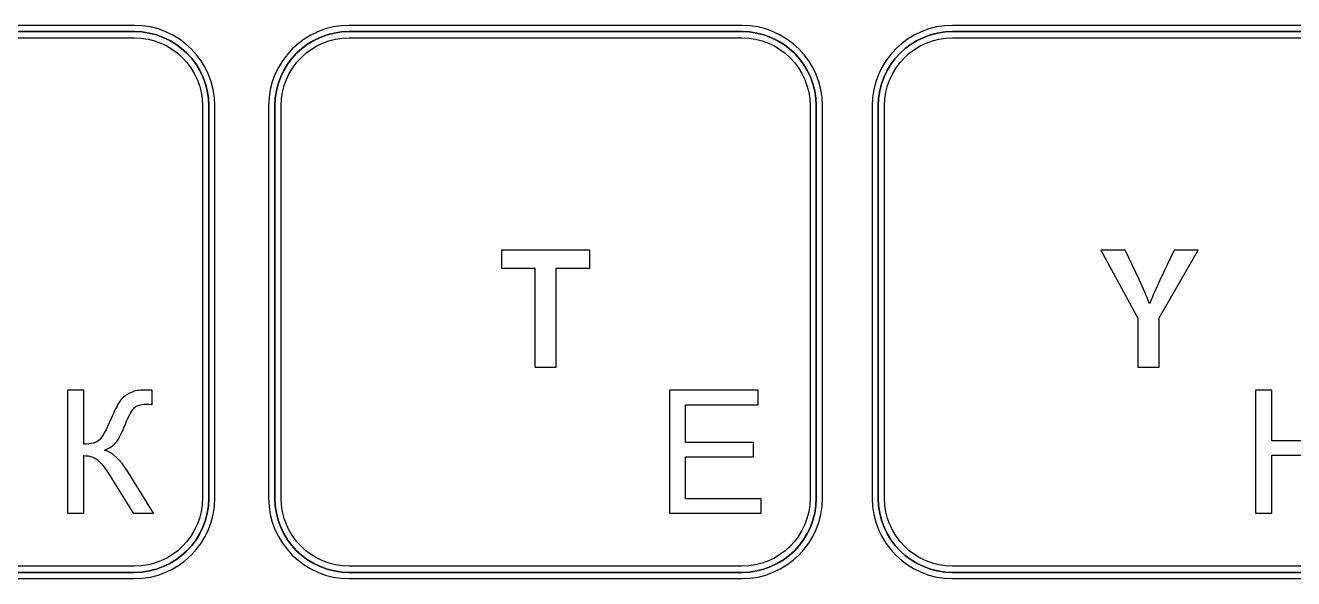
# Model space of a CAD drawing. Header units: millimetres. Extents: x -129 to 142, y -94 to 111.
# Drawn here: x -33.44 to 5.98, y 63.82 to 81.03 of the extents above; entities that cross this region are included whole.
import ezdxf

# ---------------------------------------------------------------- set-up
doc = ezdxf.new("R2010")
doc.units = ezdxf.units.MM
doc.header["$MEASUREMENT"] = 0
doc.layers.add('layer 1', color=7, linetype='Continuous')

msp = doc.modelspace()

# ---------------------------------------------------------------- linework, layer by layer
at = {"layer": 'layer 1', "color": 7, "lineweight": 25}
for points, knots in [([(-30.0498, 63.8179), (-30.0498, 63.8179), (-42.2514, 63.8179), (-42.2514, 63.8179), (-42.2514, 63.8179), (-43.6322, 63.8179), (-44.7553, 64.9412), (-44.7553, 66.3225), (-44.7553, 66.3225), (-44.7553, 66.3225), (-44.7553, 78.5238), (-44.7553, 78.5238), (-44.7553, 78.5238), (-44.7553, 79.9045), (-43.6322, 81.0279), (-42.2514, 81.0279), (-42.2514, 81.0279), (-42.2514, 81.0279), (-30.0498, 81.0279), (-30.0498, 81.0279), (-30.0498, 81.0279), (-28.6688, 81.0279), (-27.5457, 79.9045), (-27.5457, 78.5238), (-27.5457, 78.5238), (-27.5457, 78.5238), (-27.5457, 66.3225), (-27.5457, 66.3225), (-27.5457, 66.3225), (-27.5457, 64.9412), (-28.6688, 63.8179), (-30.0498, 63.8179)], [0, 0, 0, 0, 0.1111111, 0.1111111, 0.1111111, 0.1111111, 0.2222222, 0.2222222, 0.2222222, 0.2222222, 0.3333333, 0.3333333, 0.3333333, 0.3333333, 0.4444444, 0.4444444, 0.4444444, 0.4444444, 0.5555556, 0.5555556, 0.5555556, 0.5555556, 0.6666667, 0.6666667, 0.6666667, 0.6666667, 0.7777778, 0.7777778, 0.7777778, 0.7777778, 1, 1, 1, 1]), ([(-11.1701, 63.8179), (-11.1701, 63.8179), (-23.3715, 63.8179), (-23.3715, 63.8179), (-23.3715, 63.8179), (-24.7528, 63.8179), (-25.8756, 64.9412), (-25.8756, 66.3225), (-25.8756, 66.3225), (-25.8756, 66.3225), (-25.8756, 78.5238), (-25.8756, 78.5238), (-25.8756, 78.5238), (-25.8756, 79.9045), (-24.7528, 81.0279), (-23.3715, 81.0279), (-23.3715, 81.0279), (-23.3715, 81.0279), (-11.1701, 81.0279), (-11.1701, 81.0279), (-11.1701, 81.0279), (-9.7893, 81.0279), (-8.6656, 79.9045), (-8.6656, 78.5238), (-8.6656, 78.5238), (-8.6656, 78.5238), (-8.6656, 66.3225), (-8.6656, 66.3225), (-8.6656, 66.3225), (-8.6656, 64.9412), (-9.7893, 63.8179), (-11.1701, 63.8179)], [0, 0, 0, 0, 0.1111111, 0.1111111, 0.1111111, 0.1111111, 0.2222222, 0.2222222, 0.2222222, 0.2222222, 0.3333333, 0.3333333, 0.3333333, 0.3333333, 0.4444444, 0.4444444, 0.4444444, 0.4444444, 0.5555556, 0.5555556, 0.5555556, 0.5555556, 0.6666667, 0.6666667, 0.6666667, 0.6666667, 0.7777778, 0.7777778, 0.7777778, 0.7777778, 1, 1, 1, 1]), ([(7.5812, 63.8179), (7.5812, 63.8179), (-4.6201, 63.8179), (-4.6201, 63.8179), (-4.6201, 63.8179), (-6.0008, 63.8179), (-7.124, 64.9412), (-7.124, 66.3225), (-7.124, 66.3225), (-7.124, 66.3225), (-7.124, 78.5238), (-7.124, 78.5238), (-7.124, 78.5238), (-7.124, 79.9045), (-6.0008, 81.0279), (-4.6201, 81.0279), (-4.6201, 81.0279), (-4.6201, 81.0279), (7.5812, 81.0279), (7.5812, 81.0279), (7.5812, 81.0279), (8.9624, 81.0279), (10.0861, 79.9045), (10.0861, 78.5238), (10.0861, 78.5238), (10.0861, 78.5238), (10.0861, 66.3225), (10.0861, 66.3225), (10.0861, 66.3225), (10.0861, 64.9412), (8.9624, 63.8179), (7.5812, 63.8179)], [0, 0, 0, 0, 0.1111111, 0.1111111, 0.1111111, 0.1111111, 0.2222222, 0.2222222, 0.2222222, 0.2222222, 0.3333333, 0.3333333, 0.3333333, 0.3333333, 0.4444444, 0.4444444, 0.4444444, 0.4444444, 0.5555556, 0.5555556, 0.5555556, 0.5555556, 0.6666667, 0.6666667, 0.6666667, 0.6666667, 0.7777778, 0.7777778, 0.7777778, 0.7777778, 1, 1, 1, 1]), ([(-42.2514, 80.6429), (-42.2514, 80.6429), (-42.2514, 80.6429), (-42.2514, 80.6429), (-42.2514, 80.6429), (-43.4191, 80.6429), (-44.3697, 79.6918), (-44.3697, 78.5238), (-44.3697, 78.5238), (-44.3697, 78.5238), (-44.3697, 66.3225), (-44.3697, 66.3225), (-44.3697, 66.3225), (-44.3697, 65.154), (-43.4191, 64.2039), (-42.2514, 64.2039), (-42.2514, 64.2039), (-42.2514, 64.2039), (-30.0498, 64.2039), (-30.0498, 64.2039), (-30.0498, 64.2039), (-28.8817, 64.2039), (-27.9308, 65.154), (-27.9308, 66.3225), (-27.9308, 66.3225), (-27.9308, 66.3225), (-27.9308, 78.5238), (-27.9308, 78.5238), (-27.9308, 78.5238), (-27.9308, 79.6918), (-28.8817, 80.6429), (-30.0498, 80.6429), (-30.0498, 80.6429), (-30.0498, 80.6429), (-42.2514, 80.6429), (-42.2514, 80.6429)], [0, 0, 0, 0, 0.1, 0.1, 0.1, 0.1, 0.2, 0.2, 0.2, 0.2, 0.3, 0.3, 0.3, 0.3, 0.4, 0.4, 0.4, 0.4, 0.5, 0.5, 0.5, 0.5, 0.6, 0.6, 0.6, 0.6, 0.7, 0.7, 0.7, 0.7, 0.8, 0.8, 0.8, 0.8, 1, 1, 1, 1]), ([(-23.3715, 80.6429), (-23.3715, 80.6429), (-23.3715, 80.6429), (-23.3715, 80.6429), (-23.3715, 80.6429), (-24.5395, 80.6429), (-25.4899, 79.6918), (-25.4899, 78.5238), (-25.4899, 78.5238), (-25.4899, 78.5238), (-25.4899, 66.3225), (-25.4899, 66.3225), (-25.4899, 66.3225), (-25.4899, 65.154), (-24.5395, 64.2039), (-23.3715, 64.2039), (-23.3715, 64.2039), (-23.3715, 64.2039), (-11.1701, 64.2039), (-11.1701, 64.2039), (-11.1701, 64.2039), (-10.0016, 64.2039), (-9.0506, 65.154), (-9.0506, 66.3225), (-9.0506, 66.3225), (-9.0506, 66.3225), (-9.0506, 78.5238), (-9.0506, 78.5238), (-9.0506, 78.5238), (-9.0506, 79.6918), (-10.0016, 80.6429), (-11.1701, 80.6429), (-11.1701, 80.6429), (-11.1701, 80.6429), (-23.3715, 80.6429), (-23.3715, 80.6429)], [0, 0, 0, 0, 0.1, 0.1, 0.1, 0.1, 0.2, 0.2, 0.2, 0.2, 0.3, 0.3, 0.3, 0.3, 0.4, 0.4, 0.4, 0.4, 0.5, 0.5, 0.5, 0.5, 0.6, 0.6, 0.6, 0.6, 0.7, 0.7, 0.7, 0.7, 0.8, 0.8, 0.8, 0.8, 1, 1, 1, 1]), ([(-4.6201, 80.6429), (-4.6201, 80.6429), (-4.6201, 80.6429), (-4.6201, 80.6429), (-4.6201, 80.6429), (-5.788, 80.6429), (-6.7384, 79.6918), (-6.7384, 78.5238), (-6.7384, 78.5238), (-6.7384, 78.5238), (-6.7384, 66.3225), (-6.7384, 66.3225), (-6.7384, 66.3225), (-6.7384, 65.154), (-5.788, 64.2039), (-4.6201, 64.2039), (-4.6201, 64.2039), (-4.6201, 64.2039), (7.5812, 64.2039), (7.5812, 64.2039), (7.5812, 64.2039), (8.7495, 64.2039), (9.7001, 65.154), (9.7001, 66.3225), (9.7001, 66.3225), (9.7001, 66.3225), (9.7001, 78.5238), (9.7001, 78.5238), (9.7001, 78.5238), (9.7001, 79.6918), (8.7495, 80.6429), (7.5812, 80.6429), (7.5812, 80.6429), (7.5812, 80.6429), (-4.6201, 80.6429), (-4.6201, 80.6429)], [0, 0, 0, 0, 0.1, 0.1, 0.1, 0.1, 0.2, 0.2, 0.2, 0.2, 0.3, 0.3, 0.3, 0.3, 0.4, 0.4, 0.4, 0.4, 0.5, 0.5, 0.5, 0.5, 0.6, 0.6, 0.6, 0.6, 0.7, 0.7, 0.7, 0.7, 0.8, 0.8, 0.8, 0.8, 1, 1, 1, 1])]:
    msp.add_open_spline(points, degree=3, knots=knots, dxfattribs=at)
at = {"layer": 'layer 1', "color": 7}
for points in [[(-27.7378, 66.3225), (-27.7378, 65.0455), (-28.7728, 64.0102), (-30.0498, 64.0102), (-30.0498, 64.0102), (-30.0498, 64.0102), (-42.2514, 64.0102), (-42.2514, 64.0102), (-42.2514, 64.0102), (-43.528, 64.0102), (-44.5633, 65.0455), (-44.5633, 66.3225), (-44.5633, 66.3225), (-44.5633, 66.3225), (-44.5633, 78.5238), (-44.5633, 78.5238), (-44.5633, 78.5238), (-44.5633, 79.8003), (-43.528, 80.8361), (-42.2514, 80.8361), (-42.2514, 80.8361), (-42.2514, 80.8361), (-30.0498, 80.8361), (-30.0498, 80.8361), (-30.0498, 80.8361), (-28.7728, 80.8361), (-27.7378, 79.8003), (-27.7378, 78.5238), (-27.7378, 78.5238), (-27.7378, 78.5238), (-27.7378, 66.3225), (-27.7378, 66.3225)], [(-8.8582, 66.3225), (-8.8582, 65.0455), (-9.8934, 64.0102), (-11.1701, 64.0102), (-11.1701, 64.0102), (-11.1701, 64.0102), (-23.3715, 64.0102), (-23.3715, 64.0102), (-23.3715, 64.0102), (-24.6486, 64.0102), (-25.6829, 65.0455), (-25.6829, 66.3225), (-25.6829, 66.3225), (-25.6829, 66.3225), (-25.6829, 78.5238), (-25.6829, 78.5238), (-25.6829, 78.5238), (-25.6829, 79.8003), (-24.6486, 80.8361), (-23.3715, 80.8361), (-23.3715, 80.8361), (-23.3715, 80.8361), (-11.1701, 80.8361), (-11.1701, 80.8361), (-11.1701, 80.8361), (-9.8934, 80.8361), (-8.8582, 79.8003), (-8.8582, 78.5238), (-8.8582, 78.5238), (-8.8582, 78.5238), (-8.8582, 66.3225), (-8.8582, 66.3225)], [(9.8934, 66.3225), (9.8934, 65.0455), (8.8581, 64.0102), (7.5812, 64.0102), (7.5812, 64.0102), (7.5812, 64.0102), (-4.6201, 64.0102), (-4.6201, 64.0102), (-4.6201, 64.0102), (-5.8968, 64.0102), (-6.9314, 65.0455), (-6.9314, 66.3225), (-6.9314, 66.3225), (-6.9314, 66.3225), (-6.9314, 78.5238), (-6.9314, 78.5238), (-6.9314, 78.5238), (-6.9314, 79.8003), (-5.8968, 80.8361), (-4.6201, 80.8361), (-4.6201, 80.8361), (-4.6201, 80.8361), (7.5812, 80.8361), (7.5812, 80.8361), (7.5812, 80.8361), (8.8581, 80.8361), (9.8934, 79.8003), (9.8934, 78.5238), (9.8934, 78.5238), (9.8934, 78.5238), (9.8934, 66.3225), (9.8934, 66.3225)]]:
    msp.add_open_spline(points, degree=3, knots=[0, 0, 0, 0, 0.1111111, 0.1111111, 0.1111111, 0.1111111, 0.2222222, 0.2222222, 0.2222222, 0.2222222, 0.3333333, 0.3333333, 0.3333333, 0.3333333, 0.4444444, 0.4444444, 0.4444444, 0.4444444, 0.5555556, 0.5555556, 0.5555556, 0.5555556, 0.6666667, 0.6666667, 0.6666667, 0.6666667, 0.7777778, 0.7777778, 0.7777778, 0.7777778, 1, 1, 1, 1], dxfattribs=at)
at = {"layer": 'layer 1', "color": 251, "lineweight": 25}
for points in [[(-42.2514, 80.8361), (-42.2514, 80.8361), (-30.0498, 80.8361), (-30.0498, 80.8361)], [(-30.0498, 80.8361), (-28.7728, 80.8361), (-27.7378, 79.8003), (-27.7378, 78.5238)], [(-25.6829, 78.5238), (-25.6829, 79.8003), (-24.6486, 80.8361), (-23.3715, 80.8361)], [(-23.3715, 80.8361), (-23.3715, 80.8361), (-11.1701, 80.8361), (-11.1701, 80.8361)], [(-11.1701, 80.8361), (-9.8934, 80.8361), (-8.8582, 79.8003), (-8.8582, 78.5238)], [(-6.9314, 78.5238), (-6.9314, 79.8003), (-5.8968, 80.8361), (-4.6201, 80.8361)], [(-4.6201, 80.8361), (-4.6201, 80.8361), (7.5812, 80.8361), (7.5812, 80.8361)], [(-27.7378, 78.5238), (-27.7378, 78.5238), (-27.7378, 66.3225), (-27.7378, 66.3225)], [(-25.6829, 66.3225), (-25.6829, 66.3225), (-25.6829, 78.5238), (-25.6829, 78.5238)], [(-8.8582, 78.5238), (-8.8582, 78.5238), (-8.8582, 66.3225), (-8.8582, 66.3225)], [(-6.9314, 66.3225), (-6.9314, 66.3225), (-6.9314, 78.5238), (-6.9314, 78.5238)], [(-27.7378, 66.3225), (-27.7378, 65.0455), (-28.7728, 64.0102), (-30.0498, 64.0102)], [(-23.3715, 64.0102), (-24.6486, 64.0102), (-25.6829, 65.0455), (-25.6829, 66.3225)], [(-8.8582, 66.3225), (-8.8582, 65.0455), (-9.8934, 64.0102), (-11.1701, 64.0102)], [(-4.6201, 64.0102), (-5.8968, 64.0102), (-6.9314, 65.0455), (-6.9314, 66.3225)], [(-30.0498, 64.0102), (-30.0498, 64.0102), (-42.2514, 64.0102), (-42.2514, 64.0102)], [(-11.1701, 64.0102), (-11.1701, 64.0102), (-23.3715, 64.0102), (-23.3715, 64.0102)], [(7.5812, 64.0102), (7.5812, 64.0102), (-4.6201, 64.0102), (-4.6201, 64.0102)]]:
    msp.add_open_spline(points, degree=3, dxfattribs=at)
at = {"layer": 'layer 1', "color": 252}
for points, knots in [([(-17.6075, 73.4804), (-17.6075, 73.4804), (-18.6433, 73.4804), (-18.6433, 73.4804), (-18.6433, 73.4804), (-18.6433, 73.4804), (-18.6433, 74.0363), (-18.6433, 74.0363), (-18.6433, 74.0363), (-18.6433, 74.0363), (-15.8972, 74.0363), (-15.8972, 74.0363), (-15.8972, 74.0363), (-15.8972, 74.0363), (-15.8972, 73.4804), (-15.8972, 73.4804), (-15.8972, 73.4804), (-15.8972, 73.4804), (-16.944, 73.4804), (-16.944, 73.4804), (-16.944, 73.4804), (-16.944, 73.4804), (-16.944, 70.401), (-16.944, 70.401), (-16.944, 70.401), (-16.944, 70.401), (-17.6075, 70.401), (-17.6075, 70.401), (-17.6075, 70.401), (-17.6075, 70.401), (-17.6075, 73.4804), (-17.6075, 73.4804)], [0, 0, 0, 0, 0.1111111, 0.1111111, 0.1111111, 0.1111111, 0.2222222, 0.2222222, 0.2222222, 0.2222222, 0.3333333, 0.3333333, 0.3333333, 0.3333333, 0.4444444, 0.4444444, 0.4444444, 0.4444444, 0.5555556, 0.5555556, 0.5555556, 0.5555556, 0.6666667, 0.6666667, 0.6666667, 0.6666667, 0.7777778, 0.7777778, 0.7777778, 0.7777778, 1, 1, 1, 1]), ([(1.1391, 70.401), (1.1391, 70.401), (1.1391, 71.9158), (1.1391, 71.9158), (1.1391, 71.9158), (1.1391, 71.9158), (-0.0101, 74.0363), (-0.0101, 74.0363), (-0.0101, 74.0363), (-0.0101, 74.0363), (0.744, 74.0363), (0.744, 74.0363), (0.744, 74.0363), (0.744, 74.0363), (1.182, 73.1032), (1.182, 73.1032), (1.182, 73.1032), (1.3054, 72.8331), (1.3971, 72.6286), (1.4949, 72.3806), (1.4949, 72.3806), (1.4949, 72.3806), (1.5051, 72.3806), (1.5051, 72.3806), (1.5051, 72.3806), (1.5974, 72.6125), (1.6996, 72.8385), (1.8238, 73.1032), (1.8238, 73.1032), (1.8238, 73.1032), (2.2602, 74.0363), (2.2602, 74.0363), (2.2602, 74.0363), (2.2602, 74.0363), (3.0106, 74.0363), (3.0106, 74.0363), (3.0106, 74.0363), (3.0106, 74.0363), (1.8019, 71.932), (1.8019, 71.932), (1.8019, 71.932), (1.8019, 71.932), (1.8019, 70.401), (1.8019, 70.401), (1.8019, 70.401), (1.8019, 70.401), (1.1391, 70.401), (1.1391, 70.401)], [0, 0, 0, 0, 0.0769231, 0.0769231, 0.0769231, 0.0769231, 0.1538462, 0.1538462, 0.1538462, 0.1538462, 0.2307692, 0.2307692, 0.2307692, 0.2307692, 0.3076923, 0.3076923, 0.3076923, 0.3076923, 0.3846154, 0.3846154, 0.3846154, 0.3846154, 0.4615385, 0.4615385, 0.4615385, 0.4615385, 0.5384615, 0.5384615, 0.5384615, 0.5384615, 0.6153846, 0.6153846, 0.6153846, 0.6153846, 0.6923077, 0.6923077, 0.6923077, 0.6923077, 0.7692308, 0.7692308, 0.7692308, 0.7692308, 0.8461538, 0.8461538, 0.8461538, 0.8461538, 1, 1, 1, 1])]:
    msp.add_open_spline(points, degree=3, knots=knots, dxfattribs=at)
at = {"layer": 'layer 1'}
for points, knots in [([(-32.1278, 69.6763), (-32.1278, 69.6763), (-31.621, 69.6763), (-31.621, 69.6763), (-31.621, 69.6763), (-31.621, 69.6763), (-31.621, 68.0011), (-31.621, 68.0011), (-31.621, 68.0011), (-31.3907, 68.0011), (-31.228, 68.0464), (-31.1346, 68.1362), (-31.1346, 68.1362), (-31.0404, 68.226), (-30.9212, 68.4412), (-30.7754, 68.7826), (-30.7754, 68.7826), (-30.6696, 69.0343), (-30.5825, 69.2112), (-30.5131, 69.3144), (-30.5131, 69.3144), (-30.4446, 69.4184), (-30.3468, 69.5055), (-30.2197, 69.5758), (-30.2197, 69.5758), (-30.0934, 69.646), (-29.9529, 69.6816), (-29.8, 69.6816), (-29.8, 69.6816), (-29.6053, 69.6816), (-29.503, 69.6798), (-29.4923, 69.6763), (-29.4923, 69.6763), (-29.4923, 69.6763), (-29.4923, 69.2388), (-29.4923, 69.2388), (-29.4923, 69.2388), (-29.5101, 69.2388), (-29.5439, 69.2397), (-29.5937, 69.2415), (-29.5937, 69.2415), (-29.6497, 69.2432), (-29.6835, 69.2441), (-29.696, 69.2441), (-29.696, 69.2441), (-29.8569, 69.2441), (-29.9769, 69.205), (-30.0552, 69.1268), (-30.0552, 69.1268), (-30.1352, 69.0485), (-30.2259, 68.8813), (-30.3291, 68.6262), (-30.3291, 68.6262), (-30.4571, 68.3025), (-30.5656, 68.098), (-30.6545, 68.0135), (-30.6545, 68.0135), (-30.7425, 67.9299), (-30.8492, 67.8624), (-30.9719, 67.8117), (-30.9719, 67.8117), (-30.7256, 67.7441), (-30.482, 67.5156), (-30.2419, 67.1279), (-30.2419, 67.1279), (-30.2419, 67.1279), (-29.455, 65.8564), (-29.455, 65.8564), (-29.455, 65.8564), (-29.455, 65.8564), (-30.0828, 65.8564), (-30.0828, 65.8564), (-30.0828, 65.8564), (-30.0828, 65.8564), (-30.7238, 66.8914), (-30.7238, 66.8914), (-30.7238, 66.8914), (-30.899, 67.1786), (-31.0457, 67.376), (-31.1631, 67.4827), (-31.1631, 67.4827), (-31.2813, 67.5903), (-31.4334, 67.6436), (-31.621, 67.6436), (-31.621, 67.6436), (-31.621, 67.6436), (-31.621, 65.8564), (-31.621, 65.8564), (-31.621, 65.8564), (-31.621, 65.8564), (-32.1278, 65.8564), (-32.1278, 65.8564), (-32.1278, 65.8564), (-32.1278, 65.8564), (-32.1278, 69.6763), (-32.1278, 69.6763)], [0, 0, 0, 0, 0.04, 0.04, 0.04, 0.04, 0.08, 0.08, 0.08, 0.08, 0.12, 0.12, 0.12, 0.12, 0.16, 0.16, 0.16, 0.16, 0.2, 0.2, 0.2, 0.2, 0.24, 0.24, 0.24, 0.24, 0.28, 0.28, 0.28, 0.28, 0.32, 0.32, 0.32, 0.32, 0.36, 0.36, 0.36, 0.36, 0.4, 0.4, 0.4, 0.4, 0.44, 0.44, 0.44, 0.44, 0.48, 0.48, 0.48, 0.48, 0.52, 0.52, 0.52, 0.52, 0.56, 0.56, 0.56, 0.56, 0.6, 0.6, 0.6, 0.6, 0.64, 0.64, 0.64, 0.64, 0.68, 0.68, 0.68, 0.68, 0.72, 0.72, 0.72, 0.72, 0.76, 0.76, 0.76, 0.76, 0.8, 0.8, 0.8, 0.8, 0.84, 0.84, 0.84, 0.84, 0.88, 0.88, 0.88, 0.88, 0.92, 0.92, 0.92, 0.92, 1, 1, 1, 1]), ([(-13.424, 65.8564), (-13.424, 65.8564), (-13.424, 69.6763), (-13.424, 69.6763), (-13.424, 69.6763), (-13.424, 69.6763), (-10.6658, 69.6763), (-10.6658, 69.6763), (-10.6658, 69.6763), (-10.6658, 69.6763), (-10.6658, 69.2281), (-10.6658, 69.2281), (-10.6658, 69.2281), (-10.6658, 69.2281), (-12.9172, 69.2281), (-12.9172, 69.2281), (-12.9172, 69.2281), (-12.9172, 69.2281), (-12.9172, 68.0544), (-12.9172, 68.0544), (-12.9172, 68.0544), (-12.9172, 68.0544), (-10.8099, 68.0544), (-10.8099, 68.0544), (-10.8099, 68.0544), (-10.8099, 68.0544), (-10.8099, 67.6063), (-10.8099, 67.6063), (-10.8099, 67.6063), (-10.8099, 67.6063), (-12.9172, 67.6063), (-12.9172, 67.6063), (-12.9172, 67.6063), (-12.9172, 67.6063), (-12.9172, 66.3045), (-12.9172, 66.3045), (-12.9172, 66.3045), (-12.9172, 66.3045), (-10.5751, 66.3045), (-10.5751, 66.3045), (-10.5751, 66.3045), (-10.5751, 66.3045), (-10.5751, 65.8564), (-10.5751, 65.8564), (-10.5751, 65.8564), (-10.5751, 65.8564), (-13.424, 65.8564), (-13.424, 65.8564)], [0, 0, 0, 0, 0.0769231, 0.0769231, 0.0769231, 0.0769231, 0.1538462, 0.1538462, 0.1538462, 0.1538462, 0.2307692, 0.2307692, 0.2307692, 0.2307692, 0.3076923, 0.3076923, 0.3076923, 0.3076923, 0.3846154, 0.3846154, 0.3846154, 0.3846154, 0.4615385, 0.4615385, 0.4615385, 0.4615385, 0.5384615, 0.5384615, 0.5384615, 0.5384615, 0.6153846, 0.6153846, 0.6153846, 0.6153846, 0.6923077, 0.6923077, 0.6923077, 0.6923077, 0.7692308, 0.7692308, 0.7692308, 0.7692308, 0.8461538, 0.8461538, 0.8461538, 0.8461538, 1, 1, 1, 1]), ([(4.7921, 65.8564), (4.7921, 65.8564), (4.7921, 69.6763), (4.7921, 69.6763), (4.7921, 69.6763), (4.7921, 69.6763), (5.299, 69.6763), (5.299, 69.6763), (5.299, 69.6763), (5.299, 69.6763), (5.299, 68.1024), (5.299, 68.1024), (5.299, 68.1024), (5.299, 68.1024), (7.2729, 68.1024), (7.2729, 68.1024), (7.2729, 68.1024), (7.2729, 68.1024), (7.2729, 69.6763), (7.2729, 69.6763), (7.2729, 69.6763), (7.2729, 69.6763), (7.7797, 69.6763), (7.7797, 69.6763), (7.7797, 69.6763), (7.7797, 69.6763), (7.7797, 65.8564), (7.7797, 65.8564), (7.7797, 65.8564), (7.7797, 65.8564), (7.2729, 65.8564), (7.2729, 65.8564), (7.2729, 65.8564), (7.2729, 65.8564), (7.2729, 67.6543), (7.2729, 67.6543), (7.2729, 67.6543), (7.2729, 67.6543), (5.299, 67.6543), (5.299, 67.6543), (5.299, 67.6543), (5.299, 67.6543), (5.299, 65.8564), (5.299, 65.8564), (5.299, 65.8564), (5.299, 65.8564), (4.7921, 65.8564), (4.7921, 65.8564)], [0, 0, 0, 0, 0.0769231, 0.0769231, 0.0769231, 0.0769231, 0.1538462, 0.1538462, 0.1538462, 0.1538462, 0.2307692, 0.2307692, 0.2307692, 0.2307692, 0.3076923, 0.3076923, 0.3076923, 0.3076923, 0.3846154, 0.3846154, 0.3846154, 0.3846154, 0.4615385, 0.4615385, 0.4615385, 0.4615385, 0.5384615, 0.5384615, 0.5384615, 0.5384615, 0.6153846, 0.6153846, 0.6153846, 0.6153846, 0.6923077, 0.6923077, 0.6923077, 0.6923077, 0.7692308, 0.7692308, 0.7692308, 0.7692308, 0.8461538, 0.8461538, 0.8461538, 0.8461538, 1, 1, 1, 1])]:
    msp.add_open_spline(points, degree=3, knots=knots, dxfattribs=at)

doc.saveas('drawing.dxf')
